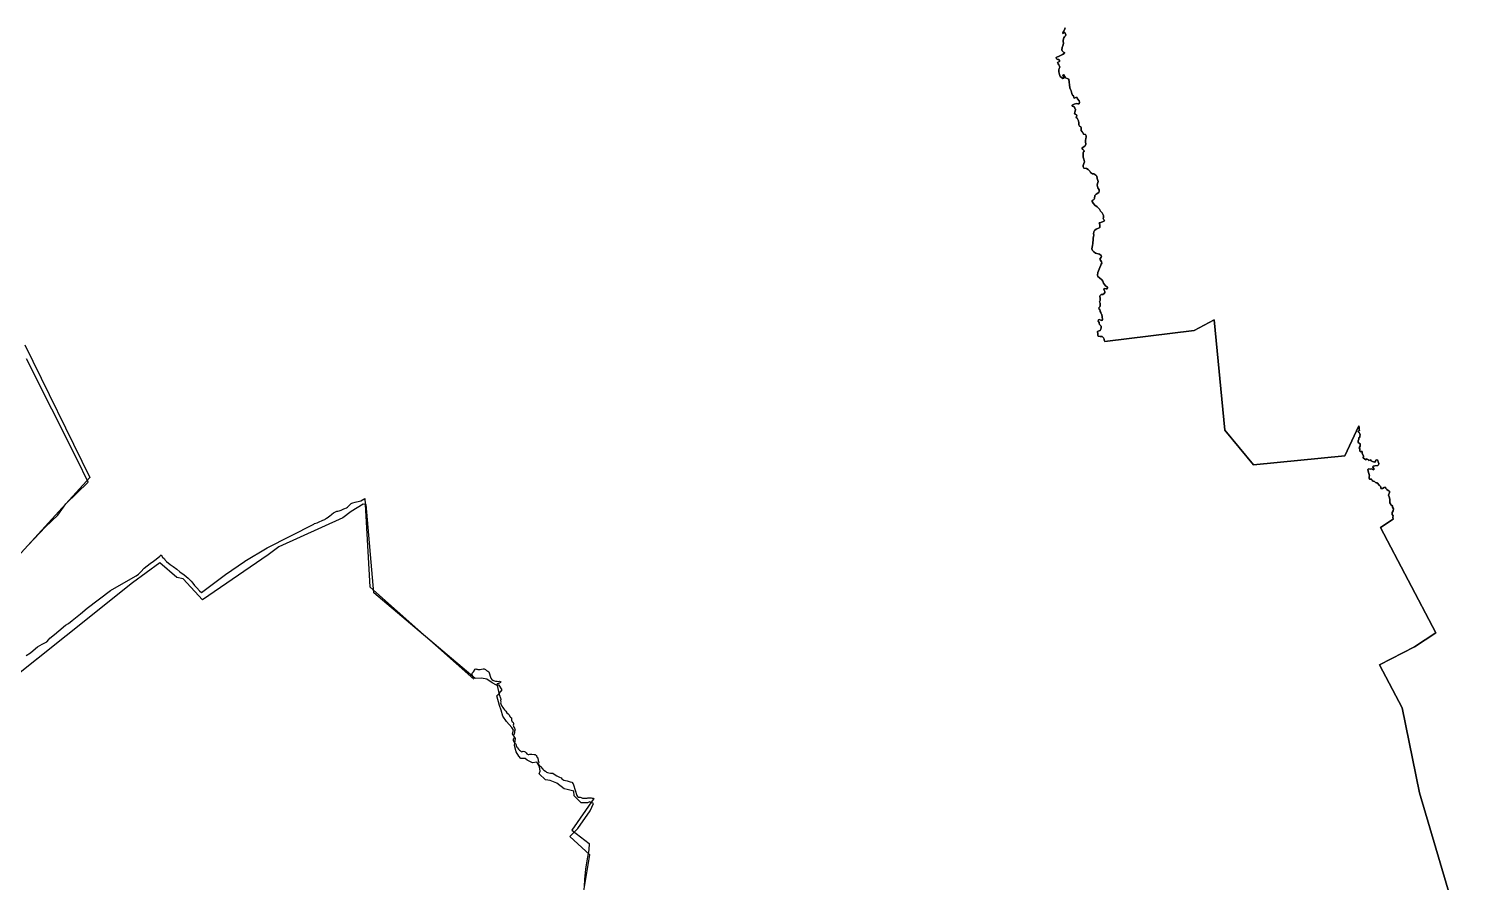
# Model space of a CAD drawing. Header units: inches. Extents: x 33.9 to 41.9, y -4.8 to 5.4.
# Drawn here: x 35.956 to 36.56, y -0.798 to -0.441 of the extents above; entities that cross this region are included whole.
import ezdxf

# ---------------------------------------------------------------- set-up
doc = ezdxf.new("R2010")
doc.units = ezdxf.units.IN
doc.header["$MEASUREMENT"] = 0
doc.layers.add('Counties', color=7, linetype='Continuous')

msp = doc.modelspace()

# ---------------------------------------------------------------- linework, layer by layer
at = {"layer": 'Counties'}
for points in [[(36.39038, -0.44025), (36.39015, -0.44077), (36.38971, -0.44173), (36.38941, -0.4424), (36.38941, -0.44263), (36.39023, -0.44233), (36.3903, -0.44248), (36.39045, -0.44277), (36.3906, -0.44329), (36.39045, -0.44367), (36.39008, -0.44404), (36.38978, -0.44448), (36.38963, -0.44486), (36.38948, -0.44567), (36.38948, -0.44604), (36.38956, -0.44678), (36.38948, -0.44738), (36.38904, -0.44857), (36.38889, -0.44946), (36.38904, -0.44991), (36.38963, -0.45057), (36.39015, -0.4508), (36.38992, -0.45109), (36.38926, -0.45154), (36.38756, -0.45236), (36.38711, -0.4525), (36.38652, -0.4528), (36.38667, -0.45325), (36.38718, -0.45354), (36.38755, -0.45354), (36.388, -0.45392), (36.38792, -0.45436), (36.38711, -0.45481), (36.3874, -0.45533), (36.3877, -0.45577), (36.38792, -0.45637), (36.38814, -0.45674), (36.38777, -0.45741), (36.38762, -0.45785), (36.3877, -0.45874), (36.38799, -0.45993), (36.38829, -0.46075), (36.38873, -0.46105), (36.3894, -0.46149), (36.38977, -0.46135), (36.38962, -0.46083), (36.3894, -0.46008), (36.38962, -0.45986), (36.39006, -0.4606), (36.39043, -0.4612), (36.3911, -0.46157), (36.39184, -0.46187), (36.39228, -0.46551), (36.39257, -0.46618), (36.39287, -0.4667), (36.39309, -0.46789), (36.39339, -0.46848), (36.39383, -0.46885), (36.39398, -0.46945), (36.39412, -0.46974), (36.39472, -0.46952), (36.39531, -0.46945), (36.39545, -0.47012), (36.39619, -0.47086), (36.39634, -0.47145), (36.39612, -0.47212), (36.3956, -0.47212), (36.39501, -0.47205), (36.39405, -0.47227), (36.39331, -0.47271), (36.39331, -0.47309), (36.39375, -0.47323), (36.39427, -0.47353), (36.39434, -0.47383), (36.39434, -0.47405), (36.39464, -0.47442), (36.39464, -0.47465), (36.39456, -0.47502), (36.39434, -0.47576), (36.39419, -0.47613), (36.39449, -0.47643), (36.39508, -0.47673), (36.39523, -0.4771), (36.395, -0.47747), (36.39486, -0.47784), (36.3953, -0.47821), (36.39596, -0.47926), (36.39604, -0.48007), (36.39604, -0.48089), (36.39633, -0.48156), (36.39685, -0.48185), (36.397, -0.48223), (36.397, -0.4826), (36.397, -0.48327), (36.39744, -0.48394), (36.39774, -0.48423), (36.39803, -0.4849), (36.39877, -0.48505), (36.39906, -0.4855), (36.39906, -0.48617), (36.39892, -0.48669), (36.39877, -0.4875), (36.39877, -0.48802), (36.39891, -0.48906), (36.39884, -0.48951), (36.39869, -0.48981), (36.39832, -0.4901), (36.39766, -0.4904), (36.39729, -0.4907), (36.39773, -0.49136), (36.39839, -0.49196), (36.39802, -0.49226), (36.39788, -0.4927), (36.39788, -0.49367), (36.39787, -0.49448), (36.39817, -0.4953), (36.39839, -0.49642), (36.39809, -0.49709), (36.39787, -0.49805), (36.3978, -0.49857), (36.39817, -0.49909), (36.39928, -0.49924), (36.40002, -0.49969), (36.40068, -0.50036), (36.40098, -0.50095), (36.40171, -0.50155), (36.40231, -0.50155), (36.40319, -0.50199), (36.40364, -0.50244), (36.40378, -0.5034), (36.40408, -0.50467), (36.40386, -0.50556), (36.40378, -0.5063), (36.404, -0.50734), (36.40452, -0.50816), (36.40459, -0.50875), (36.40437, -0.50927), (36.40326, -0.50994), (36.40274, -0.51054), (36.40259, -0.5118), (36.40252, -0.5121), (36.40215, -0.51239), (36.40163, -0.51269), (36.40163, -0.51313), (36.40207, -0.51373), (36.40281, -0.51462), (36.4037, -0.51536), (36.40466, -0.51633), (36.40518, -0.51707), (36.40577, -0.51782), (36.40614, -0.51841), (36.40636, -0.51893), (36.40636, -0.51975), (36.40621, -0.52034), (36.4065, -0.52064), (36.4068, -0.52116), (36.40628, -0.52146), (36.40525, -0.5219), (36.40451, -0.52205), (36.4048, -0.52279), (36.4048, -0.52346), (36.4048, -0.52398), (36.40421, -0.52428), (36.40332, -0.52473), (36.40258, -0.52517), (36.40228, -0.52584), (36.40221, -0.52658), (36.40236, -0.5271), (36.40213, -0.52792), (36.40199, -0.52829), (36.40199, -0.52881), (36.40198, -0.5294), (36.40184, -0.53015), (36.40184, -0.53074), (36.40176, -0.53156), (36.40161, -0.53215), (36.40146, -0.5329), (36.40176, -0.53357), (36.40235, -0.53423), (36.40309, -0.53468), (36.40413, -0.53505), (36.40464, -0.5352), (36.40546, -0.53565), (36.4056, -0.53595), (36.40546, -0.53646), (36.40479, -0.53721), (36.40516, -0.53765), (36.4056, -0.5384), (36.40567, -0.53892), (36.40545, -0.53936), (36.40523, -0.53981), (36.40486, -0.54077), (36.40404, -0.54278), (36.4039, -0.54397), (36.40404, -0.54456), (36.40463, -0.54501), (36.40567, -0.5459), (36.40611, -0.54642), (36.40641, -0.54731), (36.40715, -0.54835), (36.40803, -0.54895), (36.40803, -0.54932), (36.40796, -0.54969), (36.40751, -0.54969), (36.40677, -0.54954), (36.40655, -0.54991), (36.4067, -0.55021), (36.407, -0.55073), (36.40692, -0.55117), (36.4067, -0.55169), (36.40603, -0.55199), (36.40537, -0.55199), (36.405, -0.55244), (36.40485, -0.55281), (36.405, -0.55377), (36.40492, -0.55459), (36.4047, -0.55518), (36.40492, -0.55563), (36.40499, -0.55675), (36.40484, -0.55726), (36.40433, -0.55771), (36.40462, -0.55801), (36.40477, -0.55853), (36.40492, -0.55875), (36.40492, -0.55912), (36.40529, -0.55964), (36.40543, -0.56016), (36.40566, -0.56046), (36.4058, -0.56135), (36.40595, -0.56254), (36.40573, -0.56299), (36.40521, -0.56284), (36.40462, -0.56254), (36.40432, -0.56269), (36.4041, -0.56321), (36.40462, -0.5638), (36.40462, -0.5641), (36.40469, -0.56462), (36.40491, -0.56492), (36.40543, -0.56529), (36.40543, -0.56559), (36.40535, -0.56603), (36.40521, -0.56663), (36.40491, -0.56707), (36.4041, -0.56737), (36.4038, -0.56759), (36.40402, -0.56848), (36.40402, -0.56915), (36.40417, -0.56952), (36.40498, -0.56967), (36.4058, -0.5696), (36.40602, -0.56975), (36.40631, -0.57019), (36.40661, -0.57079), (36.40661, -0.57123), (36.4069, -0.57175), (36.44441, -0.56718), (36.45277, -0.56265), (36.45724, -0.60886), (36.46914, -0.62336), (36.50738, -0.6196), (36.51331, -0.60712), (36.51346, -0.60779), (36.51346, -0.60846), (36.51354, -0.60898), (36.51309, -0.60928), (36.51324, -0.60972), (36.51346, -0.60987), (36.51368, -0.61039), (36.51383, -0.61091), (36.51376, -0.61143), (36.51368, -0.61181), (36.51338, -0.61218), (36.51338, -0.6127), (36.51301, -0.61344), (36.51309, -0.61411), (36.51383, -0.61463), (36.51383, -0.61545), (36.51382, -0.61567), (36.5136, -0.61597), (36.51338, -0.61626), (36.51368, -0.61656), (36.51375, -0.61723), (36.51367, -0.61775), (36.51404, -0.61805), (36.51434, -0.61782), (36.51471, -0.6179), (36.51471, -0.61849), (36.5153, -0.61983), (36.51515, -0.62043), (36.51574, -0.62095), (36.51619, -0.62132), (36.51648, -0.62095), (36.5173, -0.62139), (36.51752, -0.62162), (36.51818, -0.62139), (36.51848, -0.62169), (36.519, -0.62199), (36.51951, -0.62214), (36.51996, -0.62229), (36.52033, -0.62184), (36.52048, -0.62147), (36.52085, -0.62132), (36.52122, -0.62162), (36.52144, -0.62214), (36.52166, -0.62288), (36.52159, -0.6234), (36.52129, -0.6237), (36.51996, -0.62385), (36.51936, -0.62399), (36.51914, -0.62444), (36.51959, -0.62496), (36.51966, -0.62548), (36.51922, -0.62533), (36.51855, -0.62511), (36.51811, -0.62526), (36.51737, -0.62511), (36.51714, -0.62541), (36.51729, -0.62607), (36.51773, -0.62808), (36.51758, -0.6283), (36.51766, -0.62905), (36.51781, -0.62942), (36.51855, -0.62942), (36.51884, -0.62994), (36.51936, -0.63024), (36.51988, -0.63046), (36.52032, -0.63083), (36.52062, -0.63098), (36.52106, -0.63098), (36.52202, -0.63202), (36.52246, -0.63262), (36.52254, -0.63329), (36.5232, -0.63329), (36.52387, -0.63291), (36.52454, -0.63277), (36.52468, -0.63336), (36.52505, -0.63381), (36.52557, -0.63425), (36.52609, -0.6344), (36.52609, -0.635), (36.52571, -0.63611), (36.52601, -0.63685), (36.52631, -0.63782), (36.52623, -0.63804), (36.52631, -0.63834), (36.52623, -0.63893), (36.5263, -0.6393), (36.5266, -0.63975), (36.52675, -0.6402), (36.52741, -0.64064), (36.52741, -0.64094), (36.52741, -0.64116), (36.52786, -0.64191), (36.52763, -0.64272), (36.52734, -0.64347), (36.52734, -0.64429), (36.52763, -0.6448), (36.52756, -0.64533), (36.52763, -0.64614), (36.52245, -0.6497), (36.54556, -0.69378), (36.53658, -0.6997), (36.52195, -0.70728), (36.53147, -0.72527), (36.53877, -0.76092), (36.56035, -0.83414)], [(36.56035, -0.83414), (36.53877, -0.76092), (36.53147, -0.72527), (36.52195, -0.70728), (36.53658, -0.6997), (36.54556, -0.69378), (36.52245, -0.6497), (36.52763, -0.64614), (36.52756, -0.64533), (36.52763, -0.6448), (36.52734, -0.64429), (36.52734, -0.64347), (36.52763, -0.64272), (36.52786, -0.64191), (36.52741, -0.64116), (36.52741, -0.64094), (36.52741, -0.64064), (36.52675, -0.6402), (36.5266, -0.63975), (36.5263, -0.6393), (36.52623, -0.63893), (36.52631, -0.63834), (36.52623, -0.63804), (36.52631, -0.63782), (36.52601, -0.63685), (36.52571, -0.63611), (36.52609, -0.635), (36.52609, -0.6344), (36.52557, -0.63425), (36.52505, -0.63381), (36.52468, -0.63336), (36.52454, -0.63277), (36.52387, -0.63291), (36.5232, -0.63329), (36.52254, -0.63329), (36.52246, -0.63262), (36.52202, -0.63202), (36.52106, -0.63098), (36.52062, -0.63098), (36.52032, -0.63083), (36.51988, -0.63046), (36.51936, -0.63024), (36.51884, -0.62994), (36.51855, -0.62942), (36.51781, -0.62942), (36.51766, -0.62905), (36.51758, -0.6283), (36.51773, -0.62808), (36.51729, -0.62607), (36.51714, -0.62541), (36.51737, -0.62511), (36.51811, -0.62526), (36.51855, -0.62511), (36.51922, -0.62533), (36.51966, -0.62548), (36.51959, -0.62496), (36.51914, -0.62444), (36.51936, -0.62399), (36.51996, -0.62385), (36.52129, -0.6237), (36.52159, -0.6234), (36.52166, -0.62288), (36.52144, -0.62214), (36.52122, -0.62162), (36.52085, -0.62132), (36.52048, -0.62147), (36.52033, -0.62184), (36.51996, -0.62229), (36.51951, -0.62214), (36.519, -0.62199), (36.51848, -0.62169), (36.51818, -0.62139), (36.51752, -0.62162), (36.5173, -0.62139), (36.51648, -0.62095), (36.51619, -0.62132), (36.51574, -0.62095), (36.51515, -0.62043), (36.5153, -0.61983), (36.51471, -0.61849), (36.51471, -0.6179), (36.51434, -0.61782), (36.51404, -0.61805), (36.51367, -0.61775), (36.51375, -0.61723), (36.51368, -0.61656), (36.51338, -0.61626), (36.5136, -0.61597), (36.51382, -0.61567), (36.51383, -0.61545), (36.51383, -0.61463), (36.51309, -0.61411), (36.51301, -0.61344), (36.51338, -0.6127), (36.51338, -0.61218), (36.51368, -0.61181), (36.51376, -0.61143), (36.51383, -0.61091), (36.51368, -0.61039), (36.51346, -0.60987), (36.51324, -0.60972), (36.51309, -0.60928), (36.51354, -0.60898), (36.51346, -0.60846), (36.51346, -0.60779), (36.51331, -0.60712), (36.50738, -0.6196), (36.46914, -0.62336), (36.45724, -0.60886), (36.45277, -0.56265), (36.44441, -0.56718), (36.4069, -0.57175), (36.40661, -0.57123), (36.40661, -0.57079), (36.40631, -0.57019), (36.40602, -0.56975), (36.4058, -0.5696), (36.40498, -0.56967), (36.40417, -0.56952), (36.40402, -0.56915), (36.40402, -0.56848), (36.4038, -0.56759), (36.4041, -0.56737), (36.40491, -0.56707), (36.40521, -0.56663), (36.40535, -0.56603), (36.40543, -0.56559), (36.40543, -0.56529), (36.40491, -0.56492), (36.40469, -0.56462), (36.40462, -0.5641), (36.40462, -0.5638), (36.4041, -0.56321), (36.40432, -0.56269), (36.40462, -0.56254), (36.40521, -0.56284), (36.40573, -0.56299), (36.40595, -0.56254), (36.4058, -0.56135), (36.40566, -0.56046), (36.40543, -0.56016), (36.40529, -0.55964), (36.40492, -0.55912), (36.40492, -0.55875), (36.40477, -0.55853), (36.40462, -0.55801), (36.40433, -0.55771), (36.40484, -0.55726), (36.40499, -0.55675), (36.40492, -0.55563), (36.4047, -0.55518), (36.40492, -0.55459), (36.405, -0.55377), (36.40485, -0.55281), (36.405, -0.55244), (36.40537, -0.55199), (36.40603, -0.55199), (36.4067, -0.55169), (36.40692, -0.55117), (36.407, -0.55073), (36.4067, -0.55021), (36.40655, -0.54991), (36.40677, -0.54954), (36.40751, -0.54969), (36.40796, -0.54969), (36.40803, -0.54932), (36.40803, -0.54895), (36.40715, -0.54835), (36.40641, -0.54731), (36.40611, -0.54642), (36.40567, -0.5459), (36.40463, -0.54501), (36.40404, -0.54456), (36.4039, -0.54397), (36.40404, -0.54278), (36.40486, -0.54077), (36.40523, -0.53981), (36.40545, -0.53936), (36.40567, -0.53892), (36.4056, -0.5384), (36.40516, -0.53765), (36.40479, -0.53721), (36.40546, -0.53646), (36.4056, -0.53595), (36.40546, -0.53565), (36.40464, -0.5352), (36.40413, -0.53505), (36.40309, -0.53468), (36.40235, -0.53423), (36.40176, -0.53357), (36.40146, -0.5329), (36.40161, -0.53215), (36.40176, -0.53156), (36.40184, -0.53074), (36.40184, -0.53015), (36.40198, -0.5294), (36.40199, -0.52881), (36.40199, -0.52829), (36.40213, -0.52792), (36.40236, -0.5271), (36.40221, -0.52658), (36.40228, -0.52584), (36.40258, -0.52517), (36.40332, -0.52473), (36.40421, -0.52428), (36.4048, -0.52398), (36.4048, -0.52346), (36.4048, -0.52279), (36.40451, -0.52205), (36.40525, -0.5219), (36.40628, -0.52146), (36.4068, -0.52116), (36.4065, -0.52064), (36.40621, -0.52034), (36.40636, -0.51975), (36.40636, -0.51893), (36.40614, -0.51841), (36.40577, -0.51782), (36.40518, -0.51707), (36.40466, -0.51633), (36.4037, -0.51536), (36.40281, -0.51462), (36.40207, -0.51373), (36.40163, -0.51313), (36.40163, -0.51269), (36.40215, -0.51239), (36.40252, -0.5121), (36.40259, -0.5118), (36.40274, -0.51054), (36.40326, -0.50994), (36.40437, -0.50927), (36.40459, -0.50875), (36.40452, -0.50816), (36.404, -0.50734), (36.40378, -0.5063), (36.40386, -0.50556), (36.40408, -0.50467), (36.40378, -0.5034), (36.40364, -0.50244), (36.40319, -0.50199), (36.40231, -0.50155), (36.40171, -0.50155), (36.40098, -0.50095), (36.40068, -0.50036), (36.40002, -0.49969), (36.39928, -0.49924), (36.39817, -0.49909), (36.3978, -0.49857), (36.39787, -0.49805), (36.39809, -0.49709), (36.39839, -0.49642), (36.39817, -0.4953), (36.39787, -0.49448), (36.39788, -0.49367), (36.39788, -0.4927), (36.39802, -0.49226), (36.39839, -0.49196), (36.39773, -0.49136), (36.39729, -0.4907), (36.39766, -0.4904), (36.39832, -0.4901), (36.39869, -0.48981), (36.39884, -0.48951), (36.39891, -0.48906), (36.39877, -0.48802), (36.39877, -0.4875), (36.39892, -0.48669), (36.39906, -0.48617), (36.39906, -0.4855), (36.39877, -0.48505), (36.39803, -0.4849), (36.39774, -0.48423), (36.39744, -0.48394), (36.397, -0.48327), (36.397, -0.4826), (36.397, -0.48223), (36.39685, -0.48185), (36.39633, -0.48156), (36.39604, -0.48089), (36.39604, -0.48007), (36.39596, -0.47926), (36.3953, -0.47821), (36.39486, -0.47784), (36.395, -0.47747), (36.39523, -0.4771), (36.39508, -0.47673), (36.39449, -0.47643), (36.39419, -0.47613), (36.39434, -0.47576), (36.39456, -0.47502), (36.39464, -0.47465), (36.39464, -0.47442), (36.39434, -0.47405), (36.39434, -0.47383), (36.39427, -0.47353), (36.39375, -0.47323), (36.39331, -0.47309), (36.39331, -0.47271), (36.39405, -0.47227), (36.39501, -0.47205), (36.3956, -0.47212), (36.39612, -0.47212), (36.39634, -0.47145), (36.39619, -0.47086), (36.39545, -0.47012), (36.39531, -0.46945), (36.39472, -0.46952), (36.39412, -0.46974), (36.39398, -0.46945), (36.39383, -0.46885), (36.39339, -0.46848), (36.39309, -0.46789), (36.39287, -0.4667), (36.39257, -0.46618), (36.39228, -0.46551), (36.39184, -0.46187), (36.3911, -0.46157), (36.39043, -0.4612), (36.39006, -0.4606), (36.38962, -0.45986), (36.3894, -0.46008), (36.38962, -0.46083), (36.38977, -0.46135), (36.3894, -0.46149), (36.38873, -0.46105), (36.38829, -0.46075), (36.38799, -0.45993), (36.3877, -0.45874), (36.38762, -0.45785), (36.38777, -0.45741), (36.38814, -0.45674), (36.38792, -0.45637), (36.3877, -0.45577), (36.3874, -0.45533), (36.38711, -0.45481), (36.38792, -0.45436), (36.388, -0.45392), (36.38755, -0.45354), (36.38718, -0.45354), (36.38667, -0.45325), (36.38652, -0.4528), (36.38711, -0.4525), (36.38756, -0.45236), (36.38926, -0.45154), (36.38992, -0.45109), (36.39015, -0.4508), (36.38963, -0.45057), (36.38904, -0.44991), (36.38889, -0.44946), (36.38904, -0.44857), (36.38948, -0.44738), (36.38956, -0.44678), (36.38948, -0.44604), (36.38948, -0.44567), (36.38963, -0.44486), (36.38978, -0.44448), (36.39008, -0.44404), (36.39045, -0.44367), (36.3906, -0.44329), (36.39045, -0.44277), (36.3903, -0.44248), (36.39023, -0.44233), (36.38941, -0.44263), (36.38941, -0.4424), (36.38971, -0.44173), (36.39015, -0.44077), (36.39038, -0.44025)], [(36.39038, -0.44025), (36.39015, -0.44077), (36.38971, -0.44173), (36.38941, -0.4424), (36.38941, -0.44263), (36.39023, -0.44233), (36.3903, -0.44248), (36.39045, -0.44277), (36.3906, -0.44329), (36.39045, -0.44367), (36.39008, -0.44404), (36.38978, -0.44448), (36.38963, -0.44486), (36.38948, -0.44567), (36.38948, -0.44604), (36.38956, -0.44678), (36.38948, -0.44738), (36.38904, -0.44857), (36.38889, -0.44946), (36.38904, -0.44991), (36.38963, -0.45057), (36.39015, -0.4508), (36.38992, -0.45109), (36.38926, -0.45154), (36.38756, -0.45236), (36.38711, -0.4525), (36.38652, -0.4528), (36.38667, -0.45325), (36.38718, -0.45354), (36.38755, -0.45354), (36.388, -0.45392), (36.38792, -0.45436), (36.38711, -0.45481), (36.3874, -0.45533), (36.3877, -0.45577), (36.38792, -0.45637), (36.38814, -0.45674), (36.38777, -0.45741), (36.38762, -0.45785), (36.3877, -0.45874), (36.38799, -0.45993), (36.38829, -0.46075), (36.38873, -0.46105), (36.3894, -0.46149), (36.38977, -0.46135), (36.38962, -0.46083), (36.3894, -0.46008), (36.38962, -0.45986), (36.39006, -0.4606), (36.39043, -0.4612), (36.3911, -0.46157), (36.39184, -0.46187), (36.39228, -0.46551), (36.39257, -0.46618), (36.39287, -0.4667), (36.39309, -0.46789), (36.39339, -0.46848), (36.39383, -0.46885), (36.39398, -0.46945), (36.39412, -0.46974), (36.39472, -0.46952), (36.39531, -0.46945), (36.39545, -0.47012), (36.39619, -0.47086), (36.39634, -0.47145), (36.39612, -0.47212), (36.3956, -0.47212), (36.39501, -0.47205), (36.39405, -0.47227), (36.39331, -0.47271), (36.39331, -0.47309), (36.39375, -0.47323), (36.39427, -0.47353), (36.39434, -0.47383), (36.39434, -0.47405), (36.39464, -0.47442), (36.39464, -0.47465), (36.39456, -0.47502), (36.39434, -0.47576), (36.39419, -0.47613), (36.39449, -0.47643), (36.39508, -0.47673), (36.39523, -0.4771), (36.395, -0.47747), (36.39486, -0.47784), (36.3953, -0.47821), (36.39596, -0.47926), (36.39604, -0.48007), (36.39604, -0.48089), (36.39633, -0.48156), (36.39685, -0.48185), (36.397, -0.48223), (36.397, -0.4826), (36.397, -0.48327), (36.39744, -0.48394), (36.39774, -0.48423), (36.39803, -0.4849), (36.39877, -0.48505), (36.39906, -0.4855), (36.39906, -0.48617), (36.39892, -0.48669), (36.39877, -0.4875), (36.39877, -0.48802), (36.39891, -0.48906), (36.39884, -0.48951), (36.39869, -0.48981), (36.39832, -0.4901), (36.39766, -0.4904), (36.39729, -0.4907), (36.39773, -0.49136), (36.39839, -0.49196), (36.39802, -0.49226), (36.39788, -0.4927), (36.39788, -0.49367), (36.39787, -0.49448), (36.39817, -0.4953), (36.39839, -0.49642), (36.39809, -0.49709), (36.39787, -0.49805), (36.3978, -0.49857), (36.39817, -0.49909), (36.39928, -0.49924), (36.40002, -0.49969), (36.40068, -0.50036), (36.40098, -0.50095), (36.40171, -0.50155), (36.40231, -0.50155), (36.40319, -0.50199), (36.40364, -0.50244), (36.40378, -0.5034), (36.40408, -0.50467), (36.40386, -0.50556), (36.40378, -0.5063), (36.404, -0.50734), (36.40452, -0.50816), (36.40459, -0.50875), (36.40437, -0.50927), (36.40326, -0.50994), (36.40274, -0.51054), (36.40259, -0.5118), (36.40252, -0.5121), (36.40215, -0.51239), (36.40163, -0.51269), (36.40163, -0.51313), (36.40207, -0.51373), (36.40281, -0.51462), (36.4037, -0.51536), (36.40466, -0.51633), (36.40518, -0.51707), (36.40577, -0.51782), (36.40614, -0.51841), (36.40636, -0.51893), (36.40636, -0.51975), (36.40621, -0.52034), (36.4065, -0.52064), (36.4068, -0.52116), (36.40628, -0.52146), (36.40525, -0.5219), (36.40451, -0.52205), (36.4048, -0.52279), (36.4048, -0.52346), (36.4048, -0.52398), (36.40421, -0.52428), (36.40332, -0.52473), (36.40258, -0.52517), (36.40228, -0.52584), (36.40221, -0.52658), (36.40236, -0.5271), (36.40213, -0.52792), (36.40199, -0.52829), (36.40199, -0.52881), (36.40198, -0.5294), (36.40184, -0.53015), (36.40184, -0.53074), (36.40176, -0.53156), (36.40161, -0.53215), (36.40146, -0.5329), (36.40176, -0.53357), (36.40235, -0.53423), (36.40309, -0.53468), (36.40413, -0.53505), (36.40464, -0.5352), (36.40546, -0.53565), (36.4056, -0.53595), (36.40546, -0.53646), (36.40479, -0.53721), (36.40516, -0.53765), (36.4056, -0.5384), (36.40567, -0.53892), (36.40545, -0.53936), (36.40523, -0.53981), (36.40486, -0.54077), (36.40404, -0.54278), (36.4039, -0.54397), (36.40404, -0.54456), (36.40463, -0.54501), (36.40567, -0.5459), (36.40611, -0.54642), (36.40641, -0.54731), (36.40715, -0.54835), (36.40803, -0.54895), (36.40803, -0.54932), (36.40796, -0.54969), (36.40751, -0.54969), (36.40677, -0.54954), (36.40655, -0.54991), (36.4067, -0.55021), (36.407, -0.55073), (36.40692, -0.55117), (36.4067, -0.55169), (36.40603, -0.55199), (36.40537, -0.55199), (36.405, -0.55244), (36.40485, -0.55281), (36.405, -0.55377), (36.40492, -0.55459), (36.4047, -0.55518), (36.40492, -0.55563), (36.40499, -0.55675), (36.40484, -0.55726), (36.40433, -0.55771), (36.40462, -0.55801), (36.40477, -0.55853), (36.40492, -0.55875), (36.40492, -0.55912), (36.40529, -0.55964), (36.40543, -0.56016), (36.40566, -0.56046), (36.4058, -0.56135), (36.40595, -0.56254), (36.40573, -0.56299), (36.40521, -0.56284), (36.40462, -0.56254), (36.40432, -0.56269), (36.4041, -0.56321), (36.40462, -0.5638), (36.40462, -0.5641), (36.40469, -0.56462), (36.40491, -0.56492), (36.40543, -0.56529), (36.40543, -0.56559), (36.40535, -0.56603), (36.40521, -0.56663), (36.40491, -0.56707), (36.4041, -0.56737), (36.4038, -0.56759), (36.40402, -0.56848), (36.40402, -0.56915), (36.40417, -0.56952), (36.40498, -0.56967), (36.4058, -0.5696), (36.40602, -0.56975), (36.40631, -0.57019), (36.40661, -0.57079), (36.40661, -0.57123), (36.4069, -0.57175), (36.44441, -0.56718), (36.45277, -0.56265), (36.45724, -0.60886), (36.46914, -0.62336), (36.50738, -0.6196), (36.51331, -0.60712), (36.51346, -0.60779), (36.51346, -0.60846), (36.51354, -0.60898), (36.51309, -0.60928), (36.51324, -0.60972), (36.51346, -0.60987), (36.51368, -0.61039), (36.51383, -0.61091), (36.51376, -0.61143), (36.51368, -0.61181), (36.51338, -0.61218), (36.51338, -0.6127), (36.51301, -0.61344), (36.51309, -0.61411), (36.51383, -0.61463), (36.51383, -0.61545), (36.51382, -0.61567), (36.5136, -0.61597), (36.51338, -0.61626), (36.51368, -0.61656), (36.51375, -0.61723), (36.51367, -0.61775), (36.51404, -0.61805), (36.51434, -0.61782), (36.51471, -0.6179), (36.51471, -0.61849), (36.5153, -0.61983), (36.51515, -0.62043), (36.51574, -0.62095), (36.51619, -0.62132), (36.51648, -0.62095), (36.5173, -0.62139), (36.51752, -0.62162), (36.51818, -0.62139), (36.51848, -0.62169), (36.519, -0.62199), (36.51951, -0.62214), (36.51996, -0.62229), (36.52033, -0.62184), (36.52048, -0.62147), (36.52085, -0.62132), (36.52122, -0.62162), (36.52144, -0.62214), (36.52166, -0.62288), (36.52159, -0.6234), (36.52129, -0.6237), (36.51996, -0.62385), (36.51936, -0.62399), (36.51914, -0.62444), (36.51959, -0.62496), (36.51966, -0.62548), (36.51922, -0.62533), (36.51855, -0.62511), (36.51811, -0.62526), (36.51737, -0.62511), (36.51714, -0.62541), (36.51729, -0.62607), (36.51773, -0.62808), (36.51758, -0.6283), (36.51766, -0.62905), (36.51781, -0.62942), (36.51855, -0.62942), (36.51884, -0.62994), (36.51936, -0.63024), (36.51988, -0.63046), (36.52032, -0.63083), (36.52062, -0.63098), (36.52106, -0.63098), (36.52202, -0.63202), (36.52246, -0.63262), (36.52254, -0.63329), (36.5232, -0.63329), (36.52387, -0.63291), (36.52454, -0.63277), (36.52468, -0.63336), (36.52505, -0.63381), (36.52557, -0.63425), (36.52609, -0.6344), (36.52609, -0.635), (36.52571, -0.63611), (36.52601, -0.63685), (36.52631, -0.63782), (36.52623, -0.63804), (36.52631, -0.63834), (36.52623, -0.63893), (36.5263, -0.6393), (36.5266, -0.63975), (36.52675, -0.6402), (36.52741, -0.64064), (36.52741, -0.64094), (36.52741, -0.64116), (36.52786, -0.64191), (36.52763, -0.64272), (36.52734, -0.64347), (36.52734, -0.64429), (36.52763, -0.6448), (36.52756, -0.64533), (36.52763, -0.64614), (36.52245, -0.6497), (36.54556, -0.69378), (36.53658, -0.6997), (36.52195, -0.70728), (36.53147, -0.72527), (36.53877, -0.76092), (36.56035, -0.83414)], [(36.56035, -0.83414), (36.53877, -0.76092), (36.53147, -0.72527), (36.52195, -0.70728), (36.53658, -0.6997), (36.54556, -0.69378), (36.52245, -0.6497), (36.52763, -0.64614), (36.52756, -0.64533), (36.52763, -0.6448), (36.52734, -0.64429), (36.52734, -0.64347), (36.52763, -0.64272), (36.52786, -0.64191), (36.52741, -0.64116), (36.52741, -0.64094), (36.52741, -0.64064), (36.52675, -0.6402), (36.5266, -0.63975), (36.5263, -0.6393), (36.52623, -0.63893), (36.52631, -0.63834), (36.52623, -0.63804), (36.52631, -0.63782), (36.52601, -0.63685), (36.52571, -0.63611), (36.52609, -0.635), (36.52609, -0.6344), (36.52557, -0.63425), (36.52505, -0.63381), (36.52468, -0.63336), (36.52454, -0.63277), (36.52387, -0.63291), (36.5232, -0.63329), (36.52254, -0.63329), (36.52246, -0.63262), (36.52202, -0.63202), (36.52106, -0.63098), (36.52062, -0.63098), (36.52032, -0.63083), (36.51988, -0.63046), (36.51936, -0.63024), (36.51884, -0.62994), (36.51855, -0.62942), (36.51781, -0.62942), (36.51766, -0.62905), (36.51758, -0.6283), (36.51773, -0.62808), (36.51729, -0.62607), (36.51714, -0.62541), (36.51737, -0.62511), (36.51811, -0.62526), (36.51855, -0.62511), (36.51922, -0.62533), (36.51966, -0.62548), (36.51959, -0.62496), (36.51914, -0.62444), (36.51936, -0.62399), (36.51996, -0.62385), (36.52129, -0.6237), (36.52159, -0.6234), (36.52166, -0.62288), (36.52144, -0.62214), (36.52122, -0.62162), (36.52085, -0.62132), (36.52048, -0.62147), (36.52033, -0.62184), (36.51996, -0.62229), (36.51951, -0.62214), (36.519, -0.62199), (36.51848, -0.62169), (36.51818, -0.62139), (36.51752, -0.62162), (36.5173, -0.62139), (36.51648, -0.62095), (36.51619, -0.62132), (36.51574, -0.62095), (36.51515, -0.62043), (36.5153, -0.61983), (36.51471, -0.61849), (36.51471, -0.6179), (36.51434, -0.61782), (36.51404, -0.61805), (36.51367, -0.61775), (36.51375, -0.61723), (36.51368, -0.61656), (36.51338, -0.61626), (36.5136, -0.61597), (36.51382, -0.61567), (36.51383, -0.61545), (36.51383, -0.61463), (36.51309, -0.61411), (36.51301, -0.61344), (36.51338, -0.6127), (36.51338, -0.61218), (36.51368, -0.61181), (36.51376, -0.61143), (36.51383, -0.61091), (36.51368, -0.61039), (36.51346, -0.60987), (36.51324, -0.60972), (36.51309, -0.60928), (36.51354, -0.60898), (36.51346, -0.60846), (36.51346, -0.60779), (36.51331, -0.60712), (36.50738, -0.6196), (36.46914, -0.62336), (36.45724, -0.60886), (36.45277, -0.56265), (36.44441, -0.56718), (36.4069, -0.57175), (36.40661, -0.57123), (36.40661, -0.57079), (36.40631, -0.57019), (36.40602, -0.56975), (36.4058, -0.5696), (36.40498, -0.56967), (36.40417, -0.56952), (36.40402, -0.56915), (36.40402, -0.56848), (36.4038, -0.56759), (36.4041, -0.56737), (36.40491, -0.56707), (36.40521, -0.56663), (36.40535, -0.56603), (36.40543, -0.56559), (36.40543, -0.56529), (36.40491, -0.56492), (36.40469, -0.56462), (36.40462, -0.5641), (36.40462, -0.5638), (36.4041, -0.56321), (36.40432, -0.56269), (36.40462, -0.56254), (36.40521, -0.56284), (36.40573, -0.56299), (36.40595, -0.56254), (36.4058, -0.56135), (36.40566, -0.56046), (36.40543, -0.56016), (36.40529, -0.55964), (36.40492, -0.55912), (36.40492, -0.55875), (36.40477, -0.55853), (36.40462, -0.55801), (36.40433, -0.55771), (36.40484, -0.55726), (36.40499, -0.55675), (36.40492, -0.55563), (36.4047, -0.55518), (36.40492, -0.55459), (36.405, -0.55377), (36.40485, -0.55281), (36.405, -0.55244), (36.40537, -0.55199), (36.40603, -0.55199), (36.4067, -0.55169), (36.40692, -0.55117), (36.407, -0.55073), (36.4067, -0.55021), (36.40655, -0.54991), (36.40677, -0.54954), (36.40751, -0.54969), (36.40796, -0.54969), (36.40803, -0.54932), (36.40803, -0.54895), (36.40715, -0.54835), (36.40641, -0.54731), (36.40611, -0.54642), (36.40567, -0.5459), (36.40463, -0.54501), (36.40404, -0.54456), (36.4039, -0.54397), (36.40404, -0.54278), (36.40486, -0.54077), (36.40523, -0.53981), (36.40545, -0.53936), (36.40567, -0.53892), (36.4056, -0.5384), (36.40516, -0.53765), (36.40479, -0.53721), (36.40546, -0.53646), (36.4056, -0.53595), (36.40546, -0.53565), (36.40464, -0.5352), (36.40413, -0.53505), (36.40309, -0.53468), (36.40235, -0.53423), (36.40176, -0.53357), (36.40146, -0.5329), (36.40161, -0.53215), (36.40176, -0.53156), (36.40184, -0.53074), (36.40184, -0.53015), (36.40198, -0.5294), (36.40199, -0.52881), (36.40199, -0.52829), (36.40213, -0.52792), (36.40236, -0.5271), (36.40221, -0.52658), (36.40228, -0.52584), (36.40258, -0.52517), (36.40332, -0.52473), (36.40421, -0.52428), (36.4048, -0.52398), (36.4048, -0.52346), (36.4048, -0.52279), (36.40451, -0.52205), (36.40525, -0.5219), (36.40628, -0.52146), (36.4068, -0.52116), (36.4065, -0.52064), (36.40621, -0.52034), (36.40636, -0.51975), (36.40636, -0.51893), (36.40614, -0.51841), (36.40577, -0.51782), (36.40518, -0.51707), (36.40466, -0.51633), (36.4037, -0.51536), (36.40281, -0.51462), (36.40207, -0.51373), (36.40163, -0.51313), (36.40163, -0.51269), (36.40215, -0.51239), (36.40252, -0.5121), (36.40259, -0.5118), (36.40274, -0.51054), (36.40326, -0.50994), (36.40437, -0.50927), (36.40459, -0.50875), (36.40452, -0.50816), (36.404, -0.50734), (36.40378, -0.5063), (36.40386, -0.50556), (36.40408, -0.50467), (36.40378, -0.5034), (36.40364, -0.50244), (36.40319, -0.50199), (36.40231, -0.50155), (36.40171, -0.50155), (36.40098, -0.50095), (36.40068, -0.50036), (36.40002, -0.49969), (36.39928, -0.49924), (36.39817, -0.49909), (36.3978, -0.49857), (36.39787, -0.49805), (36.39809, -0.49709), (36.39839, -0.49642), (36.39817, -0.4953), (36.39787, -0.49448), (36.39788, -0.49367), (36.39788, -0.4927), (36.39802, -0.49226), (36.39839, -0.49196), (36.39773, -0.49136), (36.39729, -0.4907), (36.39766, -0.4904), (36.39832, -0.4901), (36.39869, -0.48981), (36.39884, -0.48951), (36.39891, -0.48906), (36.39877, -0.48802), (36.39877, -0.4875), (36.39892, -0.48669), (36.39906, -0.48617), (36.39906, -0.4855), (36.39877, -0.48505), (36.39803, -0.4849), (36.39774, -0.48423), (36.39744, -0.48394), (36.397, -0.48327), (36.397, -0.4826), (36.397, -0.48223), (36.39685, -0.48185), (36.39633, -0.48156), (36.39604, -0.48089), (36.39604, -0.48007), (36.39596, -0.47926), (36.3953, -0.47821), (36.39486, -0.47784), (36.395, -0.47747), (36.39523, -0.4771), (36.39508, -0.47673), (36.39449, -0.47643), (36.39419, -0.47613), (36.39434, -0.47576), (36.39456, -0.47502), (36.39464, -0.47465), (36.39464, -0.47442), (36.39434, -0.47405), (36.39434, -0.47383), (36.39427, -0.47353), (36.39375, -0.47323), (36.39331, -0.47309), (36.39331, -0.47271), (36.39405, -0.47227), (36.39501, -0.47205), (36.3956, -0.47212), (36.39612, -0.47212), (36.39634, -0.47145), (36.39619, -0.47086), (36.39545, -0.47012), (36.39531, -0.46945), (36.39472, -0.46952), (36.39412, -0.46974), (36.39398, -0.46945), (36.39383, -0.46885), (36.39339, -0.46848), (36.39309, -0.46789), (36.39287, -0.4667), (36.39257, -0.46618), (36.39228, -0.46551), (36.39184, -0.46187), (36.3911, -0.46157), (36.39043, -0.4612), (36.39006, -0.4606), (36.38962, -0.45986), (36.3894, -0.46008), (36.38962, -0.46083), (36.38977, -0.46135), (36.3894, -0.46149), (36.38873, -0.46105), (36.38829, -0.46075), (36.38799, -0.45993), (36.3877, -0.45874), (36.38762, -0.45785), (36.38777, -0.45741), (36.38814, -0.45674), (36.38792, -0.45637), (36.3877, -0.45577), (36.3874, -0.45533), (36.38711, -0.45481), (36.38792, -0.45436), (36.388, -0.45392), (36.38755, -0.45354), (36.38718, -0.45354), (36.38667, -0.45325), (36.38652, -0.4528), (36.38711, -0.4525), (36.38756, -0.45236), (36.38926, -0.45154), (36.38992, -0.45109), (36.39015, -0.4508), (36.38963, -0.45057), (36.38904, -0.44991), (36.38889, -0.44946), (36.38904, -0.44857), (36.38948, -0.44738), (36.38956, -0.44678), (36.38948, -0.44604), (36.38948, -0.44567), (36.38963, -0.44486), (36.38978, -0.44448), (36.39008, -0.44404), (36.39045, -0.44367), (36.3906, -0.44329), (36.39045, -0.44277), (36.3903, -0.44248), (36.39023, -0.44233), (36.38941, -0.44263), (36.38941, -0.4424), (36.38971, -0.44173), (36.39015, -0.44077), (36.39038, -0.44025)], [(35.95459, -0.57308), (35.9818, -0.62877), (35.95013, -0.66358)], [(35.95459, -0.57308), (35.9818, -0.62877), (35.95013, -0.66358)], [(35.95599, -0.65705), (35.96329, -0.64939), (35.96846, -0.64449), (35.97181, -0.63975), (35.98109, -0.63072), (35.97651, -0.62123), (35.95528, -0.579)], [(35.95599, -0.65705), (35.96329, -0.64939), (35.96846, -0.64449), (35.97181, -0.63975), (35.98109, -0.63072), (35.97651, -0.62123), (35.95528, -0.579)], [(36.18806, -0.80612), (36.19119, -0.78683), (36.18293, -0.7792), (36.18628, -0.77584), (36.19142, -0.76843), (36.19276, -0.76529), (36.1912, -0.76462), (36.1903, -0.76507), (36.18762, -0.76507), (36.18472, -0.76215), (36.18449, -0.76013), (36.18181, -0.75946), (36.18047, -0.75923), (36.17735, -0.75676), (36.17466, -0.75564), (36.17265, -0.75542), (36.16997, -0.75295), (36.17042, -0.75183), (36.1702, -0.75003), (36.16908, -0.74801), (36.16729, -0.74824), (36.16506, -0.74712), (36.16416, -0.74644), (36.16237, -0.74644), (36.16148, -0.74554), (36.16037, -0.74375), (36.1597, -0.74106), (36.16014, -0.73814), (36.1588, -0.73612), (36.15925, -0.73455), (36.15858, -0.73343), (36.15635, -0.73096), (36.15478, -0.72872), (36.15411, -0.72625), (36.15344, -0.72423), (36.15233, -0.72019), (36.15322, -0.71929), (36.15456, -0.71772), (36.15322, -0.71571), (36.1521, -0.7157), (36.15032, -0.71481), (36.14808, -0.71324), (36.14585, -0.71279), (36.14317, -0.71301), (36.10072, -0.67711), (36.0976, -0.64009), (36.09626, -0.63986), (36.09134, -0.643), (36.08776, -0.64569), (36.06094, -0.6578), (36.05647, -0.66117), (36.02898, -0.68), (36.02094, -0.67125), (36.01825, -0.67058), (36.01111, -0.66452), (35.99971, -0.67282), (35.97186, -0.69511), (35.9478, -0.71433)], [(36.18806, -0.80612), (36.19119, -0.78683), (36.18293, -0.7792), (36.18628, -0.77584), (36.19142, -0.76843), (36.19276, -0.76529), (36.1912, -0.76462), (36.1903, -0.76507), (36.18762, -0.76507), (36.18472, -0.76215), (36.18449, -0.76013), (36.18181, -0.75946), (36.18047, -0.75923), (36.17735, -0.75676), (36.17466, -0.75564), (36.17265, -0.75542), (36.16997, -0.75295), (36.17042, -0.75183), (36.1702, -0.75003), (36.16908, -0.74801), (36.16729, -0.74824), (36.16506, -0.74712), (36.16416, -0.74644), (36.16237, -0.74644), (36.16148, -0.74554), (36.16037, -0.74375), (36.1597, -0.74106), (36.16014, -0.73814), (36.1588, -0.73612), (36.15925, -0.73455), (36.15858, -0.73343), (36.15635, -0.73096), (36.15478, -0.72872), (36.15411, -0.72625), (36.15344, -0.72423), (36.15233, -0.72019), (36.15322, -0.71929), (36.15456, -0.71772), (36.15322, -0.71571), (36.1521, -0.7157), (36.15032, -0.71481), (36.14808, -0.71324), (36.14585, -0.71279), (36.14317, -0.71301), (36.10072, -0.67711), (36.0976, -0.64009), (36.09626, -0.63986), (36.09134, -0.643), (36.08776, -0.64569), (36.06094, -0.6578), (36.05647, -0.66117), (36.02898, -0.68), (36.02094, -0.67125), (36.01825, -0.67058), (36.01111, -0.66452), (35.99971, -0.67282), (35.97186, -0.69511), (35.9478, -0.71433)], [(35.95523, -0.70338), (35.95695, -0.70218), (35.95807, -0.70125), (35.95996, -0.69976), (35.96186, -0.69859), (35.96384, -0.69764), (35.96463, -0.6966), (35.96503, -0.69609), (35.96706, -0.69447), (35.96881, -0.69302), (35.97159, -0.69062), (35.97296, -0.68993), (35.97438, -0.68867), (35.97797, -0.68592), (35.98074, -0.68355), (35.9905, -0.67612), (36.00002, -0.67057), (36.00122, -0.66996), (36.00218, -0.6692), (36.00314, -0.66821), (36.00453, -0.66674), (36.00584, -0.66574), (36.00716, -0.66471), (36.00849, -0.66375), (36.00959, -0.66293), (36.01121, -0.66173), (36.01176, -0.66114), (36.01229, -0.6621), (36.01304, -0.6628), (36.01342, -0.66332), (36.01394, -0.664), (36.01543, -0.66521), (36.01677, -0.66608), (36.01828, -0.66712), (36.01956, -0.66833), (36.02128, -0.66959), (36.02308, -0.67096), (36.02423, -0.67213), (36.02498, -0.67307), (36.02567, -0.67397), (36.0266, -0.67499), (36.02776, -0.6762), (36.02863, -0.67696), (36.03864, -0.66944), (36.04654, -0.66393), (36.04673, -0.6638), (36.05611, -0.65819), (36.07562, -0.64824), (36.07572, -0.6482), (36.07595, -0.64806), (36.07646, -0.64785), (36.07703, -0.64767), (36.07756, -0.64747), (36.07816, -0.64723), (36.07888, -0.64693), (36.07948, -0.64666), (36.08024, -0.64627), (36.08051, -0.64612), (36.08094, -0.6458), (36.08124, -0.64568), (36.08183, -0.64519), (36.08239, -0.64483), (36.08289, -0.6444), (36.08317, -0.64413), (36.08395, -0.6436), (36.08471, -0.64311), (36.08525, -0.64289), (36.08571, -0.64284), (36.08632, -0.64274), (36.08703, -0.64248), (36.08768, -0.64217), (36.08826, -0.64186), (36.08869, -0.64166), (36.08926, -0.64143), (36.08972, -0.64111), (36.09016, -0.6408), (36.09062, -0.6403), (36.09101, -0.63996), (36.09128, -0.63966), (36.09155, -0.63948), (36.09196, -0.63935), (36.09292, -0.63914), (36.09351, -0.639), (36.09426, -0.63879), (36.09471, -0.63868), (36.09536, -0.63851), (36.09694, -0.63749), (36.09904, -0.67458), (36.10308, -0.67817), (36.14267, -0.71325), (36.14223, -0.7128), (36.14217, -0.71227), (36.14211, -0.71165), (36.142, -0.71109), (36.14199, -0.71079), (36.14209, -0.71054), (36.14245, -0.71016), (36.14327, -0.70908), (36.14359, -0.70896), (36.14382, -0.70905), (36.14412, -0.7091), (36.1444, -0.70923), (36.14535, -0.70915), (36.14583, -0.70903), (36.14653, -0.7089), (36.14701, -0.7089), (36.14751, -0.70922), (36.14794, -0.70957), (36.14848, -0.70984), (36.14888, -0.71014), (36.14974, -0.71282), (36.15022, -0.71334), (36.15062, -0.71369), (36.15094, -0.71378), (36.15137, -0.71391), (36.15178, -0.71403), (36.15203, -0.7141), (36.15241, -0.71414), (36.15314, -0.71417), (36.15344, -0.71414), (36.15395, -0.71433), (36.15378, -0.71459), (36.15357, -0.71475), (36.15335, -0.7149), (36.15298, -0.71502), (36.15248, -0.71522), (36.15233, -0.71554), (36.15247, -0.71584), (36.15329, -0.7196), (36.15333, -0.71994), (36.15348, -0.72035), (36.15362, -0.72086), (36.15377, -0.72108), (36.154, -0.72183), (36.15386, -0.72216), (36.15395, -0.72272), (36.15384, -0.7232), (36.15392, -0.72353), (36.15422, -0.72429), (36.15445, -0.72461), (36.15481, -0.72516), (36.15503, -0.72553), (36.15545, -0.72615), (36.15571, -0.72632), (36.1561, -0.7267), (36.15649, -0.72734), (36.15699, -0.72771), (36.15718, -0.72792), (36.15741, -0.72817), (36.15777, -0.72887), (36.15797, -0.72917), (36.15837, -0.72943), (36.15847, -0.72996), (36.15842, -0.73049), (36.15868, -0.73108), (36.15892, -0.73118), (36.1591, -0.73141), (36.15926, -0.73171), (36.15927, -0.73214), (36.15912, -0.73255), (36.15924, -0.73297), (36.15939, -0.73336), (36.15969, -0.73382), (36.15989, -0.73425), (36.15996, -0.73457), (36.15967, -0.73489), (36.15973, -0.73527), (36.15966, -0.73579), (36.15958, -0.73624), (36.15945, -0.73652), (36.15923, -0.73679), (36.15936, -0.73723), (36.1595, -0.73782), (36.15918, -0.73845), (36.15915, -0.73888), (36.15927, -0.73918), (36.1596, -0.73962), (36.16008, -0.7402), (36.16037, -0.74078), (36.16037, -0.74105), (36.16069, -0.74169), (36.16099, -0.74206), (36.1613, -0.74259), (36.16173, -0.74304), (36.16218, -0.74331), (36.16249, -0.7435), (36.16269, -0.74367), (36.16304, -0.74352), (36.16334, -0.74345), (36.16383, -0.74358), (36.16409, -0.74369), (36.16453, -0.74418), (36.16484, -0.74453), (36.16537, -0.7448), (36.16576, -0.74479), (36.1661, -0.74466), (36.16637, -0.74465), (36.16691, -0.74469), (36.16786, -0.74478), (36.16833, -0.74486), (36.16874, -0.74525), (36.169, -0.74567), (36.16925, -0.74602), (36.1694, -0.74625), (36.16952, -0.74665), (36.16963, -0.74693), (36.16956, -0.7472), (36.16966, -0.74755), (36.16992, -0.74789), (36.16983, -0.74813), (36.16971, -0.7484), (36.16959, -0.74863), (36.16971, -0.7489), (36.16998, -0.74911), (36.17011, -0.74938), (36.17051, -0.74987), (36.1716, -0.751), (36.17199, -0.7514), (36.17273, -0.75186), (36.17308, -0.75217), (36.17353, -0.75235), (36.17403, -0.75249), (36.1748, -0.75257), (36.17569, -0.75263), (36.17668, -0.75333), (36.17741, -0.75377), (36.17858, -0.75424), (36.17926, -0.75454), (36.17957, -0.75496), (36.1804, -0.75556), (36.18106, -0.75577), (36.1818, -0.75591), (36.18216, -0.75597), (36.18306, -0.7563), (36.18375, -0.75645), (36.1843, -0.75707), (36.18436, -0.75747), (36.18584, -0.76203), (36.18611, -0.76238), (36.18655, -0.76269), (36.1869, -0.76265), (36.18726, -0.76269), (36.18754, -0.76281), (36.18786, -0.76294), (36.18815, -0.76306), (36.18857, -0.76312), (36.189, -0.76316), (36.18939, -0.76316), (36.18985, -0.76313), (36.1901, -0.76307), (36.19047, -0.76297), (36.19083, -0.76291), (36.19119, -0.76292), (36.19181, -0.76294), (36.19224, -0.76306), (36.19267, -0.7631), (36.19292, -0.76329), (36.18371, -0.77645), (36.19093, -0.78204), (36.1908, -0.78477), (36.18998, -0.78932), (36.1894, -0.79284), (36.189, -0.797), (36.1888, -0.80009)], [(35.95523, -0.70338), (35.95695, -0.70218), (35.95807, -0.70125), (35.95996, -0.69976), (35.96186, -0.69859), (35.96384, -0.69764), (35.96463, -0.6966), (35.96503, -0.69609), (35.96706, -0.69447), (35.96881, -0.69302), (35.97159, -0.69062), (35.97296, -0.68993), (35.97438, -0.68867), (35.97797, -0.68592), (35.98074, -0.68355), (35.9905, -0.67612), (36.00002, -0.67057), (36.00122, -0.66996), (36.00218, -0.6692), (36.00314, -0.66821), (36.00453, -0.66674), (36.00584, -0.66574), (36.00716, -0.66471), (36.00849, -0.66375), (36.00959, -0.66293), (36.01121, -0.66173), (36.01176, -0.66114), (36.01229, -0.6621), (36.01304, -0.6628), (36.01342, -0.66332), (36.01394, -0.664), (36.01543, -0.66521), (36.01677, -0.66608), (36.01828, -0.66712), (36.01956, -0.66833), (36.02128, -0.66959), (36.02308, -0.67096), (36.02423, -0.67213), (36.02498, -0.67307), (36.02567, -0.67397), (36.0266, -0.67499), (36.02776, -0.6762), (36.02863, -0.67696), (36.03864, -0.66944), (36.04654, -0.66393), (36.04673, -0.6638), (36.05611, -0.65819), (36.07562, -0.64824), (36.07572, -0.6482), (36.07595, -0.64806), (36.07646, -0.64785), (36.07703, -0.64767), (36.07756, -0.64747), (36.07816, -0.64723), (36.07888, -0.64693), (36.07948, -0.64666), (36.08024, -0.64627), (36.08051, -0.64612), (36.08094, -0.6458), (36.08124, -0.64568), (36.08183, -0.64519), (36.08239, -0.64483), (36.08289, -0.6444), (36.08317, -0.64413), (36.08395, -0.6436), (36.08471, -0.64311), (36.08525, -0.64289), (36.08571, -0.64284), (36.08632, -0.64274), (36.08703, -0.64248), (36.08768, -0.64217), (36.08826, -0.64186), (36.08869, -0.64166), (36.08926, -0.64143), (36.08972, -0.64111), (36.09016, -0.6408), (36.09062, -0.6403), (36.09101, -0.63996), (36.09128, -0.63966), (36.09155, -0.63948), (36.09196, -0.63935), (36.09292, -0.63914), (36.09351, -0.639), (36.09426, -0.63879), (36.09471, -0.63868), (36.09536, -0.63851), (36.09694, -0.63749), (36.09904, -0.67458), (36.10308, -0.67817), (36.14267, -0.71325), (36.14223, -0.7128), (36.14217, -0.71227), (36.14211, -0.71165), (36.142, -0.71109), (36.14199, -0.71079), (36.14209, -0.71054), (36.14245, -0.71016), (36.14327, -0.70908), (36.14359, -0.70896), (36.14382, -0.70905), (36.14412, -0.7091), (36.1444, -0.70923), (36.14535, -0.70915), (36.14583, -0.70903), (36.14653, -0.7089), (36.14701, -0.7089), (36.14751, -0.70922), (36.14794, -0.70957), (36.14848, -0.70984), (36.14888, -0.71014), (36.14974, -0.71282), (36.15022, -0.71334), (36.15062, -0.71369), (36.15094, -0.71378), (36.15137, -0.71391), (36.15178, -0.71403), (36.15203, -0.7141), (36.15241, -0.71414), (36.15314, -0.71417), (36.15344, -0.71414), (36.15395, -0.71433), (36.15378, -0.71459), (36.15357, -0.71475), (36.15335, -0.7149), (36.15298, -0.71502), (36.15248, -0.71522), (36.15233, -0.71554), (36.15247, -0.71584), (36.15329, -0.7196), (36.15333, -0.71994), (36.15348, -0.72035), (36.15362, -0.72086), (36.15377, -0.72108), (36.154, -0.72183), (36.15386, -0.72216), (36.15395, -0.72272), (36.15384, -0.7232), (36.15392, -0.72353), (36.15422, -0.72429), (36.15445, -0.72461), (36.15481, -0.72516), (36.15503, -0.72553), (36.15545, -0.72615), (36.15571, -0.72632), (36.1561, -0.7267), (36.15649, -0.72734), (36.15699, -0.72771), (36.15718, -0.72792), (36.15741, -0.72817), (36.15777, -0.72887), (36.15797, -0.72917), (36.15837, -0.72943), (36.15847, -0.72996), (36.15842, -0.73049), (36.15868, -0.73108), (36.15892, -0.73118), (36.1591, -0.73141), (36.15926, -0.73171), (36.15927, -0.73214), (36.15912, -0.73255), (36.15924, -0.73297), (36.15939, -0.73336), (36.15969, -0.73382), (36.15989, -0.73425), (36.15996, -0.73457), (36.15967, -0.73489), (36.15973, -0.73527), (36.15966, -0.73579), (36.15958, -0.73624), (36.15945, -0.73652), (36.15923, -0.73679), (36.15936, -0.73723), (36.1595, -0.73782), (36.15918, -0.73845), (36.15915, -0.73888), (36.15927, -0.73918), (36.1596, -0.73962), (36.16008, -0.7402), (36.16037, -0.74078), (36.16037, -0.74105), (36.16069, -0.74169), (36.16099, -0.74206), (36.1613, -0.74259), (36.16173, -0.74304), (36.16218, -0.74331), (36.16249, -0.7435), (36.16269, -0.74367), (36.16304, -0.74352), (36.16334, -0.74345), (36.16383, -0.74358), (36.16409, -0.74369), (36.16453, -0.74418), (36.16484, -0.74453), (36.16537, -0.7448), (36.16576, -0.74479), (36.1661, -0.74466), (36.16637, -0.74465), (36.16691, -0.74469), (36.16786, -0.74478), (36.16833, -0.74486), (36.16874, -0.74525), (36.169, -0.74567), (36.16925, -0.74602), (36.1694, -0.74625), (36.16952, -0.74665), (36.16963, -0.74693), (36.16956, -0.7472), (36.16966, -0.74755), (36.16992, -0.74789), (36.16983, -0.74813), (36.16971, -0.7484), (36.16959, -0.74863), (36.16971, -0.7489), (36.16998, -0.74911), (36.17011, -0.74938), (36.17051, -0.74987), (36.1716, -0.751), (36.17199, -0.7514), (36.17273, -0.75186), (36.17308, -0.75217), (36.17353, -0.75235), (36.17403, -0.75249), (36.1748, -0.75257), (36.17569, -0.75263), (36.17668, -0.75333), (36.17741, -0.75377), (36.17858, -0.75424), (36.17926, -0.75454), (36.17957, -0.75496), (36.1804, -0.75556), (36.18106, -0.75577), (36.1818, -0.75591), (36.18216, -0.75597), (36.18306, -0.7563), (36.18375, -0.75645), (36.1843, -0.75707), (36.18436, -0.75747), (36.18584, -0.76203), (36.18611, -0.76238), (36.18655, -0.76269), (36.1869, -0.76265), (36.18726, -0.76269), (36.18754, -0.76281), (36.18786, -0.76294), (36.18815, -0.76306), (36.18857, -0.76312), (36.189, -0.76316), (36.18939, -0.76316), (36.18985, -0.76313), (36.1901, -0.76307), (36.19047, -0.76297), (36.19083, -0.76291), (36.19119, -0.76292), (36.19181, -0.76294), (36.19224, -0.76306), (36.19267, -0.7631), (36.19292, -0.76329), (36.18371, -0.77645), (36.19093, -0.78204), (36.1908, -0.78477), (36.18998, -0.78932), (36.1894, -0.79284), (36.189, -0.797), (36.1888, -0.80009)]]:
    msp.add_lwpolyline(points, dxfattribs=at)

doc.saveas('drawing.dxf')
